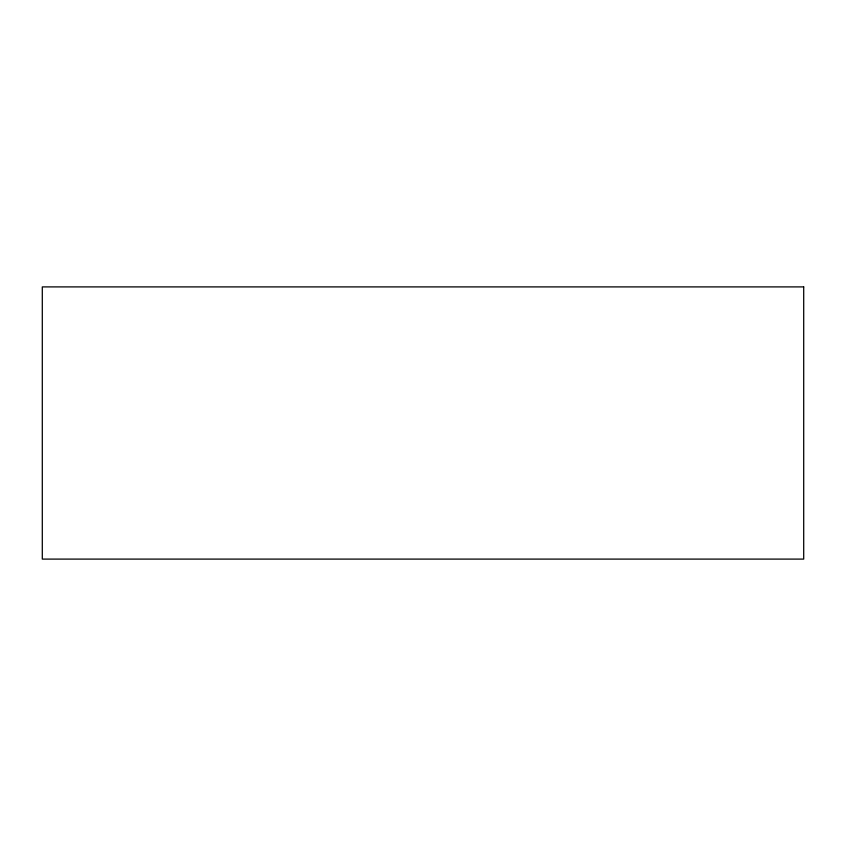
<?xml version="1.0" encoding="UTF-8"?>
<svg xmlns="http://www.w3.org/2000/svg" width="846" height="846" viewBox="0 0 846 846"><rect width="100%" height="100%" fill="white"/><g stroke="black" fill="none" stroke-linecap="round" stroke-linejoin="round"><path stroke-width="1.27" d="M803.7 286.9L42.3 286.9L42.3 559.1L803.7 559.1L803.7 286.9"/></g></svg>
